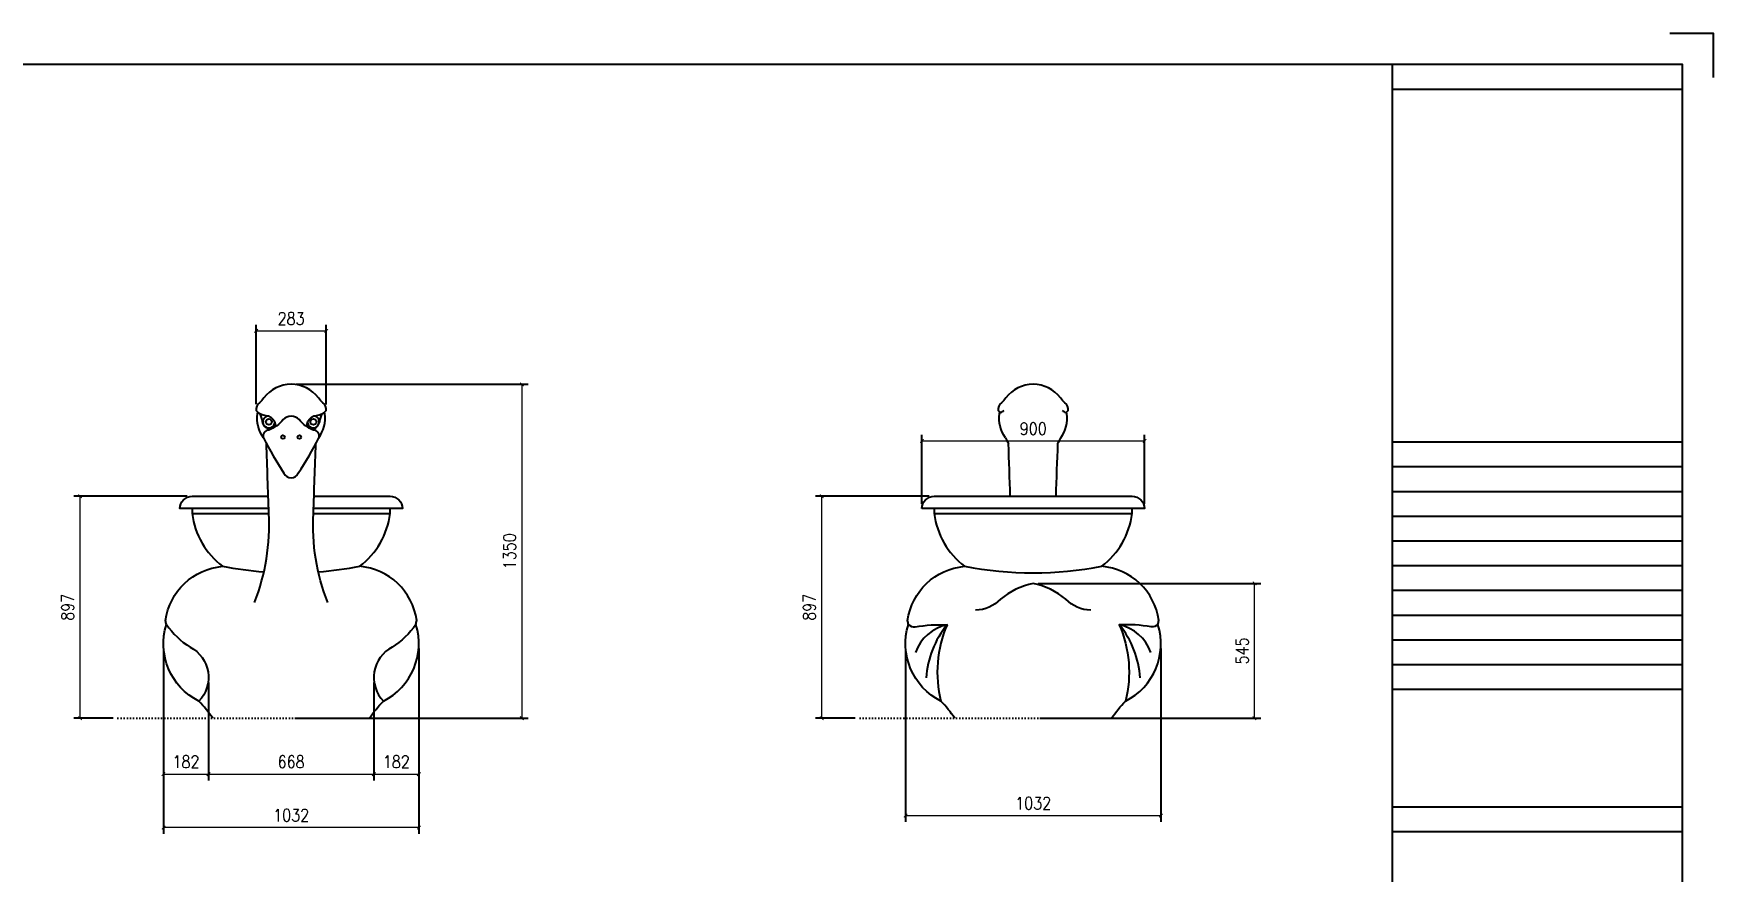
# Model space of a CAD drawing. Header units: millimetres. Extents: x -73920 to 111210, y -48963 to 87920.
# Drawn here: x 25629 to 32420, y -13580 to -10194 of the extents above; entities that cross this region are included whole.
import ezdxf

# ---------------------------------------------------------------- set-up
doc = ezdxf.new("R2010")
doc.units = ezdxf.units.MM
doc.header["$LTSCALE"] = 100
doc.header["$MEASUREMENT"] = 0
doc.linetypes.add('DOT2', pattern=[0.125, 0, -0.125])
doc.layers.add('A-DIM', color=76, linetype='Continuous', lineweight=0)
for name, color, linetype in [('DINDING', 20, 'Continuous'), ('KOP', 7, 'Continuous'), ('LANDSCAPE', 41, 'Continuous'), ('water', 150, 'DOT2')]:
    doc.layers.add(name, color=color, linetype=linetype)
doc.styles.add('DIM25', font='simplex.shx', dxfattribs={"width": 0.85, "height": 50})
doc.dimstyles.new('DIM25', dxfattribs={"dimtxt": 500, "dimasz": 1, "dimexe": 25, "dimexo": 20, "dimgap": 25, "dimtad": 1, "dimdec": 0, "dimzin": 0, "dimdsep": 46, "dimtxsty": 'DIM25', "dimblk": 'Tick', "dimcen": 0.09, "dimdle": 25, "dimclrd": 256, "dimclre": 256, "dimclrt": 1, "dimadec": 0, "dimazin": 0, "dimtfac": 1, "dimtdec": 0, "dimtix": 1, "dimtmove": 2, "dimatfit": 3, "dimldrblk": 'Tick', "dimfxl": 1, "dimtolj": 1, "dimtzin": 0, "dimlwd": 5, "dimarcsym": 0})

# ---------------------------------------------------------------- blocks, each defined once
blk = doc.blocks.new('Tick')
at = {"const_width": 4}
blk.add_lwpolyline([(-7.1, -7.1), (7.1, 7.1)], dxfattribs=at)
blk = doc.blocks.new('*D46')
at = {"layer": 'A-DIM', "lineweight": -2, "transparency": 16777216}
for p, q in [((26690, -11611), (27627.9, -11611)), ((26690, -12960.7), (27627.9, -12960.7))]:
    blk.add_line(p, q, dxfattribs=at)
at = {"layer": 'A-DIM', "lineweight": 5, "transparency": 16777216}
blk.add_line((27602.9, -11612), (27602.9, -12959.7), dxfattribs=at)
at = {"layer": 'DEFPOINTS', "color": 0, "lineweight": 25, "transparency": 16777216}
for p in [(26670, -11611), (26670, -12960.7), (27602.9, -12960.7)]:
    blk.add_point(p, dxfattribs=at)
at = {"layer": 'A-DIM', "lineweight": 5, "transparency": 16777216}
for p, rotation in [((27602.9, -11611), 90), ((27602.9, -12960.7), 270)]:
    blk.add_blockref('Tick', p, dxfattribs=dict(at, rotation=rotation))
at = {"layer": 'A-DIM', "color": 1, "transparency": 16777216, "insert": (27552.9, -12285.8), "char_height": 50, "attachment_point": 5, "rotation": 90, "style": 'DIM25'}
blk.add_mtext('\\A1;1350', dxfattribs=at)
blk = doc.blocks.new('*D47')
at = {"layer": 'A-DIM', "lineweight": -2, "transparency": 16777216}
for p, q in [((26153.8, -12678.6), (26153.8, -13427.6)), ((27186.2, -12678.6), (27186.2, -13427.6))]:
    blk.add_line(p, q, dxfattribs=at)
at = {"layer": 'A-DIM', "lineweight": 5, "transparency": 16777216}
blk.add_line((27185.2, -13402.6), (26154.8, -13402.6), dxfattribs=at)
at = {"layer": 'DEFPOINTS', "color": 0, "lineweight": 25, "transparency": 16777216}
for p in [(26153.8, -12658.6), (27186.2, -12658.6), (26153.8, -13402.6)]:
    blk.add_point(p, dxfattribs=at)
at = {"layer": 'A-DIM', "lineweight": 5, "transparency": 16777216, "rotation": 180}
blk.add_blockref('Tick', (26153.8, -13402.6), dxfattribs=at)
at = {"layer": 'A-DIM', "lineweight": 5, "transparency": 16777216}
blk.add_blockref('Tick', (27186.2, -13402.6), dxfattribs=at)
at = {"layer": 'A-DIM', "color": 1, "transparency": 16777216, "insert": (26670, -13352.6), "char_height": 50, "attachment_point": 5, "style": 'DIM25'}
blk.add_mtext('\\A1;1032', dxfattribs=at)
blk = doc.blocks.new('*D48')
at = {"layer": 'A-DIM', "lineweight": -2, "transparency": 16777216}
for p, q in [((26528.4, -11690.9), (26528.4, -11370.1)), ((26811.7, -11692.7), (26811.7, -11370.1))]:
    blk.add_line(p, q, dxfattribs=at)
at = {"layer": 'A-DIM', "lineweight": 5, "transparency": 16777216}
blk.add_line((26529.4, -11395.1), (26810.7, -11395.1), dxfattribs=at)
at = {"layer": 'DEFPOINTS', "color": 0, "lineweight": 25, "transparency": 16777216}
for p in [(26811.7, -11395.1), (26528.4, -11710.9), (26811.7, -11712.7)]:
    blk.add_point(p, dxfattribs=at)
at = {"layer": 'A-DIM', "lineweight": 5, "transparency": 16777216, "rotation": 180}
blk.add_blockref('Tick', (26528.4, -11395.1), dxfattribs=at)
at = {"layer": 'A-DIM', "lineweight": 5, "transparency": 16777216}
blk.add_blockref('Tick', (26811.7, -11395.1), dxfattribs=at)
at = {"layer": 'A-DIM', "color": 1, "transparency": 16777216, "insert": (26670, -11345.1), "char_height": 50, "attachment_point": 5, "style": 'DIM25'}
blk.add_mtext('\\A1;283', dxfattribs=at)
blk = doc.blocks.new('*D50')
at = {"layer": 'A-DIM', "lineweight": -2, "transparency": 16777216}
for p, q in [((29153.8, -12680.9), (29153.8, -13379.1)), ((30186.2, -12678.6), (30186.2, -13379.1))]:
    blk.add_line(p, q, dxfattribs=at)
at = {"layer": 'A-DIM', "lineweight": 5, "transparency": 16777216}
blk.add_line((29154.8, -13354.1), (30185.2, -13354.1), dxfattribs=at)
at = {"layer": 'DEFPOINTS', "color": 0, "lineweight": 25, "transparency": 16777216}
for p in [(29153.8, -12660.9), (30186.2, -12658.6), (30186.2, -13354.1)]:
    blk.add_point(p, dxfattribs=at)
at = {"layer": 'A-DIM', "lineweight": 5, "transparency": 16777216, "rotation": 180}
blk.add_blockref('Tick', (29153.8, -13354.1), dxfattribs=at)
at = {"layer": 'A-DIM', "lineweight": 5, "transparency": 16777216}
blk.add_blockref('Tick', (30186.2, -13354.1), dxfattribs=at)
at = {"layer": 'A-DIM', "color": 1, "transparency": 16777216, "insert": (29670, -13304.1), "char_height": 50, "attachment_point": 5, "style": 'DIM25'}
blk.add_mtext('\\A1;1032', dxfattribs=at)
blk = doc.blocks.new('*D51')
at = {"layer": 'A-DIM', "lineweight": -2, "transparency": 16777216}
for p, q in [((29690, -12416), (30589.8, -12416)), ((29696.7, -12960.7), (30589.8, -12960.7))]:
    blk.add_line(p, q, dxfattribs=at)
at = {"layer": 'A-DIM', "lineweight": 5, "transparency": 16777216}
blk.add_line((30564.8, -12959.7), (30564.8, -12417), dxfattribs=at)
at = {"layer": 'DEFPOINTS', "color": 0, "lineweight": 25, "transparency": 16777216}
for p in [(29670, -12416), (30564.8, -12416), (29676.7, -12960.7)]:
    blk.add_point(p, dxfattribs=at)
at = {"layer": 'A-DIM', "lineweight": 5, "transparency": 16777216}
for p, rotation in [((30564.8, -12416), 90), ((30564.8, -12960.7), 270)]:
    blk.add_blockref('Tick', p, dxfattribs=dict(at, rotation=rotation))
at = {"layer": 'A-DIM', "color": 1, "transparency": 16777216, "insert": (30514.8, -12688.3), "char_height": 50, "attachment_point": 5, "rotation": 90, "style": 'DIM25'}
blk.add_mtext('\\A1;545', dxfattribs=at)
blk = doc.blocks.new('*D53')
at = {"layer": 'A-DIM', "lineweight": -2, "transparency": 16777216}
for p, q in [((26335.8, -12815.6), (26335.8, -13211.7)), ((26153.8, -12980.7), (26153.8, -13211.7))]:
    blk.add_line(p, q, dxfattribs=at)
at = {"layer": 'A-DIM', "lineweight": 5, "transparency": 16777216}
blk.add_line((26154.8, -13186.7), (26334.8, -13186.7), dxfattribs=at)
at = {"layer": 'DEFPOINTS', "color": 0, "lineweight": 25, "transparency": 16777216}
for p in [(26335.8, -12795.6), (26153.8, -12960.7), (26335.8, -13186.7)]:
    blk.add_point(p, dxfattribs=at)
at = {"layer": 'A-DIM', "lineweight": 5, "transparency": 16777216, "rotation": 180}
blk.add_blockref('Tick', (26153.8, -13186.7), dxfattribs=at)
at = {"layer": 'A-DIM', "lineweight": 5, "transparency": 16777216}
blk.add_blockref('Tick', (26335.8, -13186.7), dxfattribs=at)
at = {"layer": 'A-DIM', "color": 1, "transparency": 16777216, "insert": (26244.8, -13136.7), "char_height": 50, "attachment_point": 5, "style": 'DIM25'}
blk.add_mtext('\\A1;182', dxfattribs=at)
blk = doc.blocks.new('*D54')
at = {"layer": 'A-DIM', "lineweight": -2, "transparency": 16777216}
for p, q in [((26335.8, -12815.6), (26335.8, -13211.7)), ((27004.2, -12815.6), (27004.2, -13211.7))]:
    blk.add_line(p, q, dxfattribs=at)
at = {"layer": 'A-DIM', "lineweight": 5, "transparency": 16777216}
blk.add_line((26336.8, -13186.7), (27003.2, -13186.7), dxfattribs=at)
at = {"layer": 'DEFPOINTS', "color": 0, "lineweight": 25, "transparency": 16777216}
for p in [(26335.8, -12795.6), (27004.2, -12795.6), (27004.2, -13186.7)]:
    blk.add_point(p, dxfattribs=at)
at = {"layer": 'A-DIM', "lineweight": 5, "transparency": 16777216, "rotation": 180}
blk.add_blockref('Tick', (26335.8, -13186.7), dxfattribs=at)
at = {"layer": 'A-DIM', "lineweight": 5, "transparency": 16777216}
blk.add_blockref('Tick', (27004.2, -13186.7), dxfattribs=at)
at = {"layer": 'A-DIM', "color": 1, "transparency": 16777216, "insert": (26670, -13136.7), "char_height": 50, "attachment_point": 5, "style": 'DIM25'}
blk.add_mtext('\\A1;668', dxfattribs=at)
blk = doc.blocks.new('*D55')
at = {"layer": 'A-DIM', "lineweight": -2, "transparency": 16777216}
for p, q in [((27004.2, -12815.6), (27004.2, -13211.7)), ((27186.2, -12815.6), (27186.2, -13211.7))]:
    blk.add_line(p, q, dxfattribs=at)
at = {"layer": 'A-DIM', "lineweight": 5, "transparency": 16777216}
blk.add_line((27005.2, -13186.7), (27185.2, -13186.7), dxfattribs=at)
at = {"layer": 'DEFPOINTS', "color": 0, "lineweight": 25, "transparency": 16777216}
for p in [(27004.2, -12795.6), (27186.2, -12795.6), (27186.2, -13186.7)]:
    blk.add_point(p, dxfattribs=at)
at = {"layer": 'A-DIM', "lineweight": 5, "transparency": 16777216, "rotation": 180}
blk.add_blockref('Tick', (27004.2, -13186.7), dxfattribs=at)
at = {"layer": 'A-DIM', "lineweight": 5, "transparency": 16777216}
blk.add_blockref('Tick', (27186.2, -13186.7), dxfattribs=at)
at = {"layer": 'A-DIM', "color": 1, "transparency": 16777216, "insert": (27095.2, -13136.7), "char_height": 50, "attachment_point": 5, "style": 'DIM25'}
blk.add_mtext('\\A1;182', dxfattribs=at)
blk = doc.blocks.new('*D58')
at = {"layer": 'A-DIM', "lineweight": -2, "transparency": 16777216}
for p, q in [((29220, -12093.6), (29220, -11815)), ((30120, -12093.6), (30120, -11815))]:
    blk.add_line(p, q, dxfattribs=at)
at = {"layer": 'A-DIM', "lineweight": 5, "transparency": 16777216}
blk.add_line((29221, -11840), (30119, -11840), dxfattribs=at)
at = {"layer": 'DEFPOINTS', "color": 0, "lineweight": 25, "transparency": 16777216}
for p in [(30120, -11840), (29220, -12113.6), (30120, -12113.6)]:
    blk.add_point(p, dxfattribs=at)
at = {"layer": 'A-DIM', "lineweight": 5, "transparency": 16777216, "rotation": 180}
blk.add_blockref('Tick', (29220, -11840), dxfattribs=at)
at = {"layer": 'A-DIM', "lineweight": 5, "transparency": 16777216}
blk.add_blockref('Tick', (30120, -11840), dxfattribs=at)
at = {"layer": 'A-DIM', "color": 1, "transparency": 16777216, "insert": (29670, -11790), "char_height": 50, "attachment_point": 5, "style": 'DIM25'}
blk.add_mtext('\\A1;900', dxfattribs=at)
blk = doc.blocks.new('*D72')
at = {"layer": 'A-DIM', "lineweight": -2, "transparency": 16777216}
for p, q in [((29250, -12063.6), (28789.9, -12063.6)), ((28950, -12960.7), (28789.9, -12960.7))]:
    blk.add_line(p, q, dxfattribs=at)
at = {"layer": 'A-DIM', "lineweight": 5, "transparency": 16777216}
blk.add_line((28814.9, -12959.7), (28814.9, -12064.6), dxfattribs=at)
at = {"layer": 'DEFPOINTS', "color": 0, "lineweight": 25, "transparency": 16777216}
for p in [(28814.9, -12063.6), (29270, -12063.6), (28970, -12960.7)]:
    blk.add_point(p, dxfattribs=at)
at = {"layer": 'A-DIM', "lineweight": 5, "transparency": 16777216}
for p, rotation in [((28814.9, -12063.6), 90), ((28814.9, -12960.7), 270)]:
    blk.add_blockref('Tick', p, dxfattribs=dict(at, rotation=rotation))
at = {"layer": 'A-DIM', "color": 1, "transparency": 16777216, "insert": (28764.9, -12512.1), "char_height": 50, "attachment_point": 5, "rotation": 90, "style": 'DIM25'}
blk.add_mtext('\\A1;897', dxfattribs=at)
blk = doc.blocks.new('*D73')
at = {"layer": 'A-DIM', "lineweight": -2, "transparency": 16777216}
for p, q in [((26250, -12063.6), (25791.6, -12063.6)), ((25950, -12960.7), (25791.6, -12960.7))]:
    blk.add_line(p, q, dxfattribs=at)
at = {"layer": 'A-DIM', "lineweight": 5, "transparency": 16777216}
blk.add_line((25816.6, -12959.7), (25816.6, -12064.6), dxfattribs=at)
at = {"layer": 'DEFPOINTS', "color": 0, "lineweight": 25, "transparency": 16777216}
for p in [(25816.6, -12063.6), (26270, -12063.6), (25970, -12960.7)]:
    blk.add_point(p, dxfattribs=at)
at = {"layer": 'A-DIM', "lineweight": 5, "transparency": 16777216}
for p, rotation in [((25816.6, -12063.6), 90), ((25816.6, -12960.7), 270)]:
    blk.add_blockref('Tick', p, dxfattribs=dict(at, rotation=rotation))
at = {"layer": 'A-DIM', "color": 1, "transparency": 16777216, "insert": (25766.6, -12512.1), "char_height": 50, "attachment_point": 5, "rotation": 90, "style": 'DIM25'}
blk.add_mtext('\\A1;897', dxfattribs=at)
blk = doc.blocks.new('Kop-A3')
at = {"layer": 'KOP'}
blk.add_line((161.47, 13.5), (161.47, 293.5), dxfattribs=at)
at = {"layer": 'KOP', "color": 155}
for p, q in [((161.47, 289.5), (208.36, 289.5)), ((161.47, 196.5), (208.36, 196.5)), ((161.47, 192.5), (208.36, 192.5)), ((161.47, 173.5), (208.36, 173.5)), ((161.47, 169.5), (208.36, 169.5))]:
    blk.add_line(p, q, dxfattribs=at)
at = {"layer": 'KOP', "color": 251}
for p, q in [((161.47, 232.5), (208.36, 232.5)), ((161.47, 228.5), (208.36, 228.5)), ((161.47, 224.5), (208.36, 224.5)), ((161.47, 220.5), (208.36, 220.5)), ((161.47, 216.5), (208.36, 216.5)), ((161.47, 212.5), (208.36, 212.5)), ((161.47, 208.5), (208.36, 208.5)), ((161.47, 204.5), (208.36, 204.5)), ((161.47, 200.5), (208.36, 200.5)), ((161.47, 196.5), (208.36, 196.5))]:
    blk.add_line(p, q, dxfattribs=at)
at = {"layer": 'KOP'}
blk.add_lwpolyline([(213.36, 291.43), (213.36, 298.5), (206.29, 298.5)], dxfattribs=at)
blk.add_lwpolyline([(213.36, 291.43), (213.36, 298.5), (206.29, 298.5)], dxfattribs=at)
blk.add_lwpolyline([(-196.64, 293.5), (-196.64, 13.5), (208.36, 13.5), (208.36, 293.5)], close=True, dxfattribs=at)

msp = doc.modelspace()

# ---------------------------------------------------------------- linework, layer by layer
at = {"layer": 'LANDSCAPE'}
for points in [[(26732.28447492, -11781.22874896, -0.0622862358), (26737.38843983, -11760.40052797, -0.2489968375), (26772.40387219, -11736.40935506, 0.1683649171), (26811.35750017, -11717.25384221, 0.2750816502), (26797.82655711, -11685.49167791, -0.0511181332), (26780.10217059, -11666.24332074, 0.5019566866), (26559.89782951, -11666.24332061, -0.0511181332), (26542.17344289, -11685.49167791, 0.2750816502), (26528.64249983, -11717.25384221, 0.1683649171), (26567.59612781, -11736.40935506, -0.2489968375), (26602.61156017, -11760.40052797, -0.0622862358), (26607.71552508, -11781.22874896)], [(29787.71847069, -11717.25384221, 0.0207058745), (29801.80109183, -11725.2463046, 0.0470921911), (29811.35750017, -11717.25384221, 0.2750816502), (29797.82655711, -11685.49167791, -0.0511181332), (29780.10217059, -11666.24332074, 0.5019566866), (29559.89782951, -11666.24332061, -0.0511181332), (29542.17344289, -11685.49167791, 0.2750816502), (29528.64249983, -11717.25384221, 0.0470921911), (29538.19890817, -11725.24630459, 0.0207058745), (29552.28152948, -11717.25384221)], [(26558.13618864, -11827.35734289, -0.1899077735), (26534.0795023, -11729.72386216, -0.2663309453), (26538.19890817, -11725.2463046)], [(26585.89074114, -11793.26434459, 0.0181068882), (26578.92689634, -11790.85394488, -0.2724413183), (26554.58625733, -11761.87632965, 0.0585384809), (26543.80511661, -11728.70429062)], [(26754.10925886, -11793.26434459, -0.0181068882), (26761.07310366, -11790.85394488, 0.2724413183), (26785.41374266, -11761.87632965, -0.0585384809), (26796.19488339, -11728.70429062)], [(26781.86381136, -11827.35734289, 0.1899077735), (26805.92049769, -11729.72386216, 0.2663309453), (26801.80109183, -11725.2463046)], [(29558.13618864, -11827.35734289, -0.1899077735), (29534.0795023, -11729.72386216, -0.2663309453), (29538.19890817, -11725.2463046)], [(29781.86381136, -11827.35734289, 0.1899077735), (29805.92049769, -11729.72386216, 0.2663309453), (29801.80109183, -11725.2463046)], [(26521.9797323, -12493.11297371, 0.1068655517), (26580, -12133.56253771, 0.0000742316), (26570.01437776, -11850.09631227)], [(26818.02026769, -12493.11297371, -0.1068655517), (26760, -12133.56253771, -0.0000742316), (26769.98562223, -11850.09631227)], [(29558.13618864, -11827.3573429, 0.0040705816), (29570.01437776, -11850.09631227)], [(29577.54195627, -12063.56253771, 0.0000559007), (29570.01437776, -11850.09631227)], [(29762.45804373, -12063.56253771, -0.0000559007), (29769.98562223, -11850.09631227)], [(29769.98562223, -11850.09631227, 0.0040705816), (29781.86381136, -11827.3573429), (29781.86381136, -11827.3573429)], [(26579.29822618, -12113.56253771), (26220, -12113.56253771, -0.4142135624), (26270, -12063.56253771), (26577.54195626, -12063.56253771)], [(26762.45804373, -12063.56253771), (27070, -12063.56253771, -0.4142135624), (27120, -12113.56253771), (26760.70177382, -12113.56253771)], [(26270, -12133.56253771, 0.2027675321), (26392.7627603, -12346.60120785, 0.0284380766), (26560.11717707, -12368.63692866)], [(26779.88282293, -12368.63692866, 0.0284380766), (26947.2372397, -12346.60120785, 0.2027675321), (27070, -12133.56253771)], [(29270.00000008, -12133.56253771, 0.2027675321), (29392.76276038, -12346.60120785, 0.094166208), (29947.23723979, -12346.60120785, 0.2027675321), (30070.00000008, -12133.56253771)], [(26165.52932993, -12581.18178333, -0.0039371882), (26162.30282664, -12565.31079369, -0.3512960309), (26392.7627603, -12346.60120785)], [(27174.47067023, -12581.18178333, 0.0039371882), (27177.69717353, -12565.31079369, 0.3512960309), (26947.23723987, -12346.60120785)], [(29165.52932994, -12581.18178333, -0.0039371882), (29162.30282664, -12565.31079369, -0.3512960309), (29392.76276046, -12346.60120785)], [(30174.47067023, -12581.18178333, 0.0039371882), (30177.69717352, -12565.31079369, 0.3512960309), (29947.2372397, -12346.60120785)], [(29902.92984624, -12524.15878234, -0.200123191), (29802.29110712, -12479.31449986, 0.1219330854), (29670.00000008, -12416.00045572, 0.1219330854), (29537.70889305, -12479.31449986, -0.200123191), (29437.07015393, -12524.15878234)], [(26353.13902682, -12960.68719553, 0.0506097949), (26296.93002789, -12891.76207764)], [(26986.86097335, -12960.68719553, -0.0506097949), (27043.06997228, -12891.76207764)], [(29353.13902683, -12960.68719553, 0.0506097949), (29296.9300279, -12891.76207764)], [(29986.86097334, -12960.68719553, -0.0506097949), (30043.06997227, -12891.76207764)]]:
    msp.add_lwpolyline(points, format="xyb", dxfattribs=at)
for points in [[(26670, -11739.91747886, 0.2134341412), (26638.18994732, -11753.61849759, -0.1279562552), (26580, -11795.71410627, 0.5147654574), (26558.13618864, -11827.3573429, 0.0262146345), (26640.98311488, -11970.17167923, 0.284499572), (26670, -11988.40001238, 0.284499572), (26699.01688511, -11970.17167923, 0.0262146345), (26781.86381136, -11827.3573429, 0.5147654574), (26760, -11795.71410627, -0.1279562552), (26701.81005268, -11753.61849759, 0.2134341412)], [(29220.00000008, -12113.56253771, -0.4142135624), (29270.00000008, -12063.56253771), (30070.00000008, -12063.56253771, -0.4142135624), (30120.00000008, -12113.56253771)], [(26165.52932993, -12581.18178333, 0.1056592746), (26261.70376003, -12673.07586701, -0.5000616678), (26296.93002789, -12891.76207764, -0.3654085019)], [(27174.47067023, -12581.18178333, -0.1056592746), (27078.29624014, -12673.07586701, 0.5000616678), (27043.06997228, -12891.76207764, 0.3654085019)], [(29296.93002773, -12891.76207764, -0.3654085019), (29165.52932977, -12581.18178333, 0.2473489416), (29193.06372937, -12591.06625078, -0.0495480442), (29322.08141277, -12582.89780438, 0.1660816821)], [(30043.06997244, -12891.76207764, 0.3654085019), (30174.47067039, -12581.18178333, -0.2473489416), (30146.93627079, -12591.06625078, 0.0495480442), (30017.91858739, -12582.89780438, -0.1660816821)]]:
    msp.add_lwpolyline(points, format="xyb", close=True, dxfattribs=at)
for points in [[(26270, -12113.56253771), (26270, -12133.56253771), (26580, -12133.56253771)], [(26760, -12133.56253771), (27070, -12133.56253771), (27070, -12113.56253771)], [(29270.00000008, -12113.56253771), (29270.00000009, -12133.56253771), (30070.00000008, -12133.56253771), (30070.00000008, -12113.56253771)]]:
    msp.add_lwpolyline(points, dxfattribs=at)
for centre, radius in [((26580, -11763.04038841), 12), ((26760, -11763.04038841), 12), ((26636.8572209, -11824.27670186), 7.16654732), ((26703.1427791, -11824.27670186), 7.16654732)]:
    msp.add_circle(centre, radius, dxfattribs=at)
for centre, radius, start, end in [((26580, -11763.04038841), 24, 93.3342933783, 199.4054284782), ((26760, -11763.04038841), 24, 340.5945715218, 86.6657066217), ((26580, -11763.04038841), 24, 226.3602178654, 359.3861423596), ((26760, -11763.04038841), 24, 180.6138576404, 313.6397821346), ((29356.04236783, -12749.88254875), 170.40320221, 101.4958896053, 161.0824093039), ((29607.37896187, -12818.99878997), 370.32197736, 140.3901855638, 176.7245927927), ((29732.62103829, -12818.99878997), 370.32197736, 3.2754072073, 39.6098144362), ((29983.95763234, -12749.88254875), 170.40320221, 18.9175906961, 78.5041103945)]:
    msp.add_arc(centre, radius, start, end, dxfattribs=at)
at = {"layer": 'water'}
for p, q in [((25970.00000008, -12960.68719553), (27370.00000008, -12960.68719553)), ((28970.00000008, -12960.68719553), (30370.00000008, -12960.68719553))]:
    msp.add_line(p, q, dxfattribs=at)

# ---------------------------------------------------------------- block references
at = {"layer": 'DINDING', "xscale": 25, "yscale": 25, "zscale": 25}
msp.add_blockref('Kop-A3', (27085.97866823, -17656.052154), dxfattribs=at)

# ---------------------------------------------------------------- dimensions: what is measured, and where the dimension line sits
at = {"layer": 'A-DIM'}
for base, p1, p2, picture, middle in [((26811.66078129, -11395.06341092), (26528.3880071, -11710.92535586), (26811.66078129, -11712.73943768), '*D48', (26670.0243942, -11345.06341092)), ((30120.00000008, -11839.95198277), (29220.00000008, -12113.56253771), (30120.00000008, -12113.56253771), '*D58', (29670.00000008, -11789.95198277)), ((26153.81549658, -13402.56362051), (27186.18450359, -12658.57579992), (26153.81549658, -12658.57579992), '*D47', (26670.00000008, -13352.56362051)), ((30186.18450375, -13354.10021014), (29153.8259631, -12660.9155864), (30186.18450375, -12658.57579992), '*D50', (29670.00523342, -13304.10021014)), ((26335.75692057, -13186.6883643), (26153.81549658, -12960.68719553), (26335.75692057, -12795.62610763), '*D53', (26244.78620857, -13136.6883643)), ((27004.2430796, -13186.6883643), (26335.75692057, -12795.62610763), (27004.2430796, -12795.62610763), '*D54', (26670.00000008, -13136.6883643)), ((27186.18450359, -13186.6883643), (27004.2430796, -12795.62610763), (27186.18450359, -12795.62610763), '*D55', (27095.21379159, -13136.6883643))]:
    dim = msp.add_linear_dim(base=base, p1=p1, p2=p2, dimstyle='DIM25', dxfattribs=at)
    dim.commit()
    dim.dimension.update_dxf_attribs({"geometry": picture, "text_midpoint": middle})
for base, p1, p2, picture, middle in [((27602.89939737, -12960.68719553), (26670.00000008, -11610.97679996), (26670.00000008, -12960.68719553), '*D46', (27552.89939737, -12285.83199774)), ((25816.60585872, -12063.56253771), (25970.00000008, -12960.68719553), (26270, -12063.56253771), '*D73', (25766.60585872, -12512.12486662)), ((28814.93116214, -12063.56253771), (28970.00000008, -12960.68719553), (29270.00000008, -12063.56253771), '*D72', (28764.93116214, -12512.12486662)), ((30564.78771713, -12416.00045572), (29676.67379584, -12960.68719553), (29670.00000008, -12416.00045572), '*D51', (30514.78771713, -12688.34382563))]:
    dim = msp.add_linear_dim(base=base, p1=p1, p2=p2, angle=90, dimstyle='DIM25', dxfattribs=at)
    dim.commit()
    dim.dimension.update_dxf_attribs({"geometry": picture, "text_midpoint": middle})

doc.saveas('drawing.dxf')
